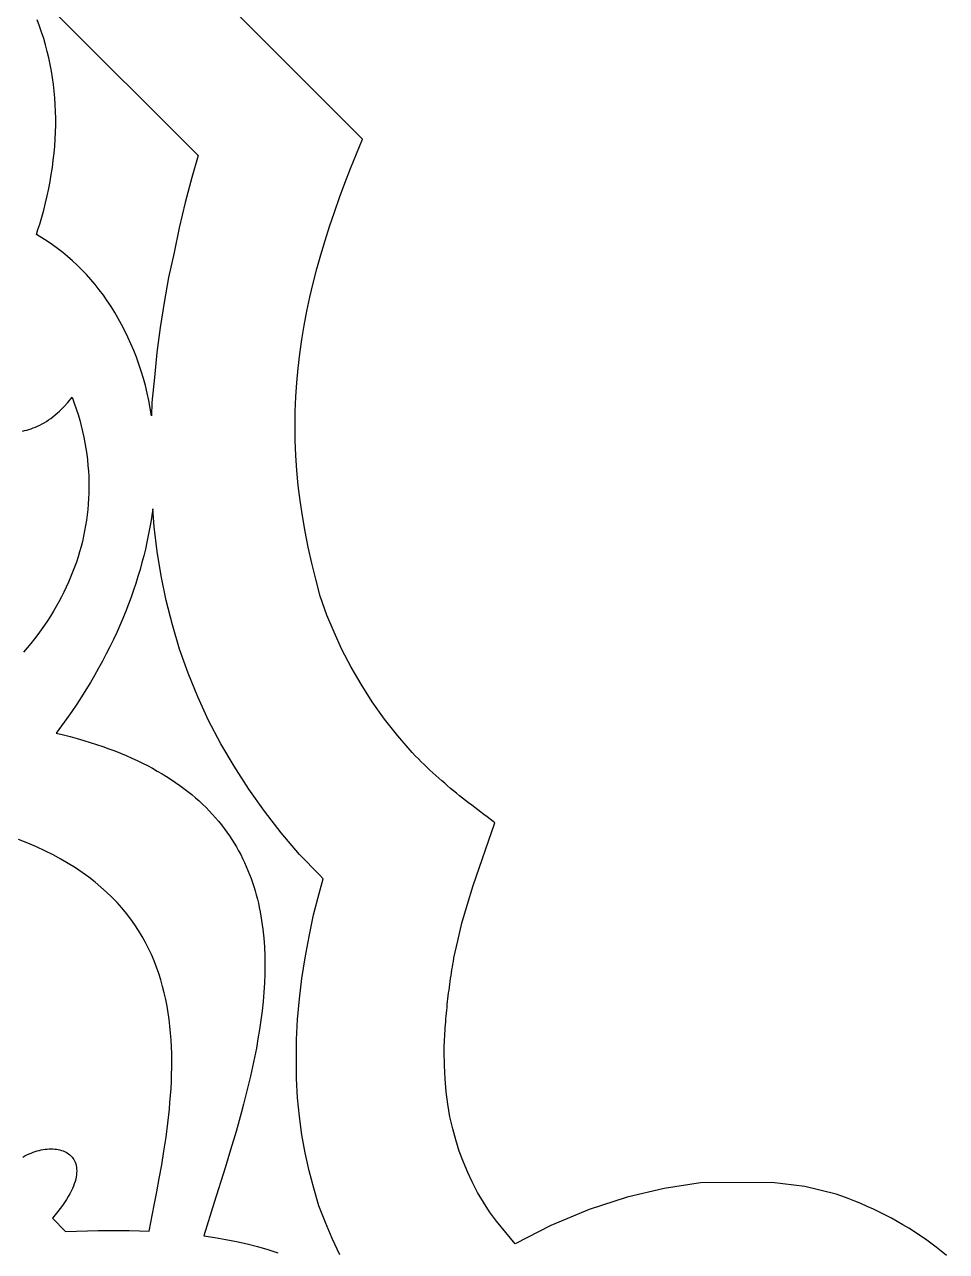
# Model space of a CAD drawing. Extents: x -61 to 56, y 12 to 129.
# Drawn here: x 28.88 to 52.37, y 38.79 to 70.04 of the extents above; entities that cross this region are included whole.
import ezdxf

# ---------------------------------------------------------------- set-up
doc = ezdxf.new("R2010")
doc.units = 0
doc.header["$MEASUREMENT"] = 0
doc.layers.add('LAYER_1', color=18, linetype='CONTINUOUS')

msp = doc.modelspace()

# ---------------------------------------------------------------- linework, layer by layer
at = {"layer": 'LAYER_1'}
for points in [[(29.591, 70.421), (33.308, 66.706), (33.148, 66.15), (32.981, 65.506), (32.828, 64.867), (32.694, 64.238), (32.556, 63.598), (32.443, 62.962), (32.339, 62.328), (32.253, 61.685), (32.196, 61.052), (32.132, 60.412), (32.121, 60.076), (32.088, 60.272), (32.051, 60.466), (32.009, 60.657), (31.963, 60.845), (31.912, 61.03), (31.858, 61.213), (31.798, 61.392), (31.735, 61.568), (31.668, 61.741), (31.596, 61.911), (31.521, 62.078), (31.442, 62.241), (31.359, 62.401), (31.273, 62.557), (31.183, 62.71), (31.089, 62.859), (30.993, 63.005), (30.893, 63.146), (30.789, 63.284), (30.683, 63.418), (30.573, 63.548), (30.461, 63.674), (30.345, 63.796), (30.227, 63.913), (30.106, 64.026), (29.983, 64.135), (29.857, 64.24), (29.728, 64.34), (29.597, 64.435), (29.464, 64.526), (29.329, 64.612), (29.191, 64.694), (29.227, 64.822), (29.248, 64.887), (29.273, 64.954), (29.326, 65.136), (29.375, 65.318), (29.421, 65.5), (29.463, 65.681), (29.501, 65.863), (29.536, 66.044), (29.567, 66.224), (29.594, 66.405), (29.618, 66.585), (29.638, 66.764), (29.654, 66.943), (29.666, 67.122), (29.674, 67.299), (29.679, 67.476), (29.679, 67.652), (29.676, 67.828), (29.668, 68.002), (29.657, 68.176), (29.642, 68.348), (29.622, 68.52), (29.599, 68.69), (29.572, 68.859), (29.54, 69.027), (29.504, 69.194), (29.465, 69.359), (29.421, 69.523), (29.373, 69.685), (29.32, 69.847), (29.264, 70.006), (29.203, 70.164)], [(29.591, 70.421), (33.308, 66.706), (33.148, 66.15), (32.981, 65.506), (32.828, 64.867), (32.694, 64.238), (32.556, 63.598), (32.443, 62.962), (32.339, 62.328), (32.253, 61.685), (32.196, 61.052), (32.132, 60.412), (32.121, 60.076), (32.088, 60.272), (32.051, 60.466), (32.009, 60.657), (31.963, 60.845), (31.912, 61.03), (31.858, 61.213), (31.798, 61.392), (31.735, 61.568), (31.668, 61.741), (31.596, 61.911), (31.521, 62.078), (31.442, 62.241), (31.359, 62.401), (31.273, 62.557), (31.183, 62.71), (31.089, 62.859), (30.993, 63.005), (30.893, 63.146), (30.789, 63.284), (30.683, 63.418), (30.573, 63.548), (30.461, 63.674), (30.345, 63.796), (30.227, 63.913), (30.106, 64.026), (29.983, 64.135), (29.857, 64.24), (29.728, 64.34), (29.597, 64.435), (29.464, 64.526), (29.329, 64.612), (29.191, 64.694), (29.227, 64.822), (29.248, 64.887), (29.273, 64.954), (29.326, 65.136), (29.375, 65.318), (29.421, 65.5), (29.463, 65.681), (29.501, 65.863), (29.536, 66.044), (29.567, 66.224), (29.594, 66.405), (29.618, 66.585), (29.638, 66.764), (29.654, 66.943), (29.666, 67.122), (29.674, 67.299), (29.679, 67.476), (29.679, 67.652), (29.676, 67.828), (29.668, 68.002), (29.657, 68.176), (29.642, 68.348), (29.622, 68.52), (29.599, 68.69), (29.572, 68.859), (29.54, 69.027), (29.504, 69.194), (29.465, 69.359), (29.421, 69.523), (29.373, 69.685), (29.32, 69.847), (29.264, 70.006), (29.203, 70.164)], [(52.374, 38.688), (52.243, 38.795), (52.109, 38.899), (51.974, 39), (51.837, 39.099), (51.697, 39.195), (51.556, 39.288), (51.412, 39.379), (51.267, 39.466), (51.12, 39.551), (50.971, 39.634), (50.82, 39.714), (50.667, 39.791), (50.512, 39.865), (50.355, 39.937), (50.196, 40.007), (50.036, 40.073), (49.874, 40.137), (49.709, 40.199), (49.568, 40.249), (48.763, 40.443), (47.926, 40.547), (46.109, 40.537), (45.18, 40.395), (44.235, 40.174), (43.269, 39.854), (42.297, 39.449), (41.383, 38.984), (40.908, 39.563), (40.735, 39.798), (40.576, 40.043), (40.422, 40.292), (40.293, 40.558), (40.179, 40.796), (40.066, 41.061), (39.963, 41.34), (39.873, 41.631), (39.8, 41.911), (39.725, 42.214), (39.673, 42.541), (39.629, 42.853), (39.6, 43.187), (39.584, 43.523), (39.574, 43.88), (39.577, 43.973), (39.58, 44.047), (39.584, 44.12), (39.587, 44.194), (39.591, 44.267), (39.596, 44.341), (39.6, 44.415), (39.605, 44.489), (39.611, 44.562), (39.616, 44.636), (39.622, 44.71), (39.629, 44.784), (39.635, 44.857), (39.642, 44.931), (39.649, 45.005), (39.657, 45.078), (39.665, 45.152), (39.673, 45.226), (39.682, 45.3), (39.691, 45.373), (39.7, 45.447), (39.709, 45.52), (39.719, 45.594), (39.73, 45.667), (39.74, 45.74), (39.751, 45.814), (39.762, 45.887), (39.774, 45.961), (39.786, 46.033), (39.798, 46.106), (39.811, 46.179), (39.827, 46.267), (39.929, 46.7), (40.026, 47.15), (40.167, 47.633), (40.313, 48.112), (40.865, 49.711), (40.826, 49.739), (40.747, 49.798), (40.668, 49.857), (40.589, 49.916), (40.511, 49.975), (40.433, 50.035), (40.355, 50.094), (40.278, 50.154), (40.2, 50.214), (40.123, 50.275), (40.046, 50.336), (39.97, 50.397), (39.893, 50.459), (39.817, 50.522), (39.741, 50.585), (39.665, 50.649), (39.59, 50.714), (39.514, 50.779), (39.439, 50.845), (39.364, 50.912), (39.29, 50.98), (39.215, 51.049), (39.141, 51.119), (39.067, 51.19), (38.993, 51.262), (38.919, 51.335), (38.846, 51.409), (38.759, 51.498), (38.399, 51.925), (38.059, 52.352), (37.739, 52.787), (37.464, 53.239), (37.208, 53.673), (36.973, 54.119), (36.778, 54.566), (36.59, 55), (36.42, 55.48), (36.303, 55.913), (36.202, 56.323), (36.112, 56.728), (36.033, 57.129), (35.965, 57.524), (35.908, 57.916), (35.861, 58.303), (35.825, 58.687), (35.799, 59.067), (35.784, 59.444), (35.778, 59.818), (35.783, 60.189), (35.797, 60.558), (35.82, 60.925), (35.853, 61.291), (35.896, 61.654), (35.947, 62.016), (36.007, 62.377), (36.076, 62.738), (36.153, 63.098), (36.238, 63.458), (36.331, 63.818), (36.432, 64.179), (36.541, 64.54), (36.657, 64.903), (36.78, 65.267), (36.91, 65.634), (37.048, 66.002), (37.191, 66.373), (37.342, 66.748), (37.497, 67.124), (34.2, 70.421)], [(28.83, 59.688), (28.885, 59.699), (28.941, 59.712), (28.996, 59.728), (29.052, 59.746), (29.108, 59.766), (29.163, 59.788), (29.219, 59.813), (29.275, 59.84), (29.33, 59.869), (29.386, 59.901), (29.441, 59.935), (29.497, 59.972), (29.552, 60.011), (29.608, 60.053), (29.663, 60.097), (29.718, 60.144), (29.773, 60.194), (29.828, 60.246), (29.883, 60.301), (29.991, 60.419), (30.099, 60.547), (30.153, 60.401), (30.202, 60.255), (30.248, 60.109), (30.29, 59.963), (30.329, 59.818), (30.364, 59.673), (30.395, 59.528), (30.424, 59.384), (30.448, 59.24), (30.469, 59.097), (30.487, 58.954), (30.501, 58.811), (30.512, 58.669), (30.52, 58.528), (30.524, 58.387), (30.525, 58.247), (30.523, 58.107), (30.517, 57.968), (30.508, 57.829), (30.496, 57.691), (30.481, 57.554), (30.463, 57.417), (30.441, 57.281), (30.417, 57.146), (30.389, 57.011), (30.358, 56.878), (30.325, 56.745), (30.288, 56.612), (30.248, 56.481), (30.205, 56.351), (30.16, 56.221), (30.111, 56.092), (30.059, 55.964), (30.005, 55.837), (29.948, 55.711), (29.888, 55.586), (29.825, 55.462), (29.759, 55.339), (29.691, 55.217), (29.62, 55.096), (29.546, 54.976), (29.47, 54.857), (29.391, 54.739), (29.309, 54.622), (29.225, 54.507), (29.138, 54.392), (29.048, 54.279), (28.956, 54.167), (28.862, 54.056)], [(28.83, 59.688), (28.885, 59.699), (28.941, 59.712), (28.996, 59.728), (29.052, 59.746), (29.108, 59.766), (29.163, 59.788), (29.219, 59.813), (29.275, 59.84), (29.33, 59.869), (29.386, 59.901), (29.441, 59.935), (29.497, 59.972), (29.552, 60.011), (29.608, 60.053), (29.663, 60.097), (29.718, 60.144), (29.773, 60.194), (29.828, 60.246), (29.883, 60.301), (29.991, 60.419), (30.099, 60.547), (30.153, 60.401), (30.202, 60.255), (30.248, 60.109), (30.29, 59.963), (30.329, 59.818), (30.364, 59.673), (30.395, 59.528), (30.424, 59.384), (30.448, 59.24), (30.469, 59.097), (30.487, 58.954), (30.501, 58.811), (30.512, 58.669), (30.52, 58.528), (30.524, 58.387), (30.525, 58.247), (30.523, 58.107), (30.517, 57.968), (30.508, 57.829), (30.496, 57.691), (30.481, 57.554), (30.463, 57.417), (30.441, 57.281), (30.417, 57.146), (30.389, 57.011), (30.358, 56.878), (30.325, 56.745), (30.288, 56.612), (30.248, 56.481), (30.205, 56.351), (30.16, 56.221), (30.111, 56.092), (30.059, 55.964), (30.005, 55.837), (29.948, 55.711), (29.888, 55.586), (29.825, 55.462), (29.759, 55.339), (29.691, 55.217), (29.62, 55.096), (29.546, 54.976), (29.47, 54.857), (29.391, 54.739), (29.309, 54.622), (29.225, 54.507), (29.138, 54.392), (29.048, 54.279), (28.956, 54.167), (28.862, 54.056)], [(36.921, 38.706), (36.722, 39.121), (36.555, 39.527), (36.385, 39.952), (36.256, 40.398), (36.134, 40.843), (36.033, 41.301), (35.952, 41.758), (35.888, 42.224), (35.841, 42.701), (35.813, 43.193), (35.811, 43.685), (35.817, 44.187), (35.843, 44.699), (35.892, 45.223), (35.953, 45.743), (36.031, 46.272), (36.138, 46.81), (36.249, 47.36), (36.394, 47.91), (36.496, 48.282), (36.397, 48.381), (35.894, 48.904), (35.425, 49.451), (34.998, 50.005), (34.598, 50.566), (34.226, 51.148), (33.885, 51.724), (33.57, 52.318), (33.303, 52.913), (33.052, 53.516), (32.834, 54.135), (32.656, 54.749), (32.494, 55.37), (32.366, 55.997), (32.261, 56.62), (32.187, 57.247), (32.15, 57.705), (32.126, 57.537), (32.1, 57.368), (32.071, 57.198), (32.038, 57.027), (32.003, 56.855), (31.964, 56.682), (31.922, 56.509), (31.876, 56.335), (31.828, 56.16), (31.775, 55.984), (31.72, 55.808), (31.661, 55.631), (31.599, 55.453), (31.533, 55.275), (31.463, 55.096), (31.39, 54.916), (31.313, 54.736), (31.233, 54.556), (31.149, 54.375), (31.06, 54.193), (30.969, 54.012), (30.873, 53.829), (30.773, 53.647), (30.67, 53.464), (30.562, 53.281), (30.45, 53.097), (30.335, 52.914), (30.215, 52.73), (30.091, 52.546), (29.963, 52.362), (29.83, 52.178), (29.694, 51.993), (29.874, 51.949), (30.051, 51.904), (30.224, 51.857), (30.393, 51.808), (30.558, 51.757), (30.72, 51.705), (30.878, 51.651), (31.033, 51.595), (31.184, 51.538), (31.331, 51.48), (31.475, 51.42), (31.616, 51.358), (31.753, 51.295), (31.887, 51.23), (32.017, 51.164), (32.144, 51.096), (32.268, 51.027), (32.388, 50.957), (32.506, 50.885), (32.62, 50.812), (32.731, 50.738), (32.839, 50.662), (32.943, 50.585), (33.045, 50.506), (33.144, 50.427), (33.239, 50.346), (33.332, 50.264), (33.422, 50.18), (33.509, 50.096), (33.593, 50.01), (33.674, 49.923), (33.753, 49.836), (33.828, 49.746), (33.901, 49.656), (33.972, 49.565), (34.039, 49.473), (34.105, 49.38), (34.167, 49.285), (34.227, 49.19), (34.284, 49.094), (34.339, 48.997), (34.392, 48.899), (34.442, 48.8), (34.49, 48.7), (34.535, 48.599), (34.578, 48.497), (34.619, 48.395), (34.657, 48.292), (34.694, 48.188), (34.728, 48.083), (34.76, 47.978), (34.79, 47.871), (34.817, 47.764), (34.843, 47.657), (34.867, 47.548), (34.889, 47.439), (34.926, 47.22), (34.957, 46.998), (34.98, 46.773), (34.996, 46.547), (35.005, 46.319), (35.008, 46.089), (35.005, 45.857), (34.996, 45.625), (34.981, 45.391), (34.961, 45.155), (34.936, 44.919), (34.906, 44.683), (34.872, 44.445), (34.833, 44.207), (34.791, 43.969), (34.745, 43.731), (34.695, 43.493), (34.642, 43.255), (34.586, 43.017), (34.527, 42.78), (34.467, 42.543), (34.404, 42.308), (34.273, 41.84), (34.136, 41.377), (33.997, 40.921), (33.718, 40.033), (33.453, 39.186), (33.735, 39.144), (34.013, 39.096), (34.286, 39.042), (34.555, 38.981), (34.819, 38.913), (35.08, 38.838), (35.337, 38.757)], [(36.921, 38.706), (36.722, 39.121), (36.555, 39.527), (36.385, 39.952), (36.256, 40.398), (36.134, 40.843), (36.033, 41.301), (35.952, 41.758), (35.888, 42.224), (35.841, 42.701), (35.813, 43.193), (35.811, 43.685), (35.817, 44.187), (35.843, 44.699), (35.892, 45.223), (35.953, 45.743), (36.031, 46.272), (36.138, 46.81), (36.249, 47.36), (36.394, 47.91), (36.496, 48.282), (36.397, 48.381), (35.894, 48.904), (35.425, 49.451), (34.998, 50.005), (34.598, 50.566), (34.226, 51.148), (33.885, 51.724), (33.57, 52.318), (33.303, 52.913), (33.052, 53.516), (32.834, 54.135), (32.656, 54.749), (32.494, 55.37), (32.366, 55.997), (32.261, 56.62), (32.187, 57.247), (32.15, 57.705), (32.126, 57.537), (32.1, 57.368), (32.071, 57.198), (32.038, 57.027), (32.003, 56.855), (31.964, 56.682), (31.922, 56.509), (31.876, 56.335), (31.828, 56.16), (31.775, 55.984), (31.72, 55.808), (31.661, 55.631), (31.599, 55.453), (31.533, 55.275), (31.463, 55.096), (31.39, 54.916), (31.313, 54.736), (31.233, 54.556), (31.149, 54.375), (31.06, 54.193), (30.969, 54.012), (30.873, 53.829), (30.773, 53.647), (30.67, 53.464), (30.562, 53.281), (30.45, 53.097), (30.335, 52.914), (30.215, 52.73), (30.091, 52.546), (29.963, 52.362), (29.83, 52.178), (29.694, 51.993), (29.874, 51.949), (30.051, 51.904), (30.224, 51.857), (30.393, 51.808), (30.558, 51.757), (30.72, 51.705), (30.878, 51.651), (31.033, 51.595), (31.184, 51.538), (31.331, 51.48), (31.475, 51.42), (31.616, 51.358), (31.753, 51.295), (31.887, 51.23), (32.017, 51.164), (32.144, 51.096), (32.268, 51.027), (32.388, 50.957), (32.506, 50.885), (32.62, 50.812), (32.731, 50.738), (32.839, 50.662), (32.943, 50.585), (33.045, 50.506), (33.144, 50.427), (33.239, 50.346), (33.332, 50.264), (33.422, 50.18), (33.509, 50.096), (33.593, 50.01), (33.674, 49.923), (33.753, 49.836), (33.828, 49.746), (33.901, 49.656), (33.972, 49.565), (34.039, 49.473), (34.105, 49.38), (34.167, 49.285), (34.227, 49.19), (34.284, 49.094), (34.339, 48.997), (34.392, 48.899), (34.442, 48.8), (34.49, 48.7), (34.535, 48.599), (34.578, 48.497), (34.619, 48.395), (34.657, 48.292), (34.694, 48.188), (34.728, 48.083), (34.76, 47.978), (34.79, 47.871), (34.817, 47.764), (34.843, 47.657), (34.867, 47.548), (34.889, 47.439), (34.926, 47.22), (34.957, 46.998), (34.98, 46.773), (34.996, 46.547), (35.005, 46.319), (35.008, 46.089), (35.005, 45.857), (34.996, 45.625), (34.981, 45.391), (34.961, 45.155), (34.936, 44.919), (34.906, 44.683), (34.872, 44.445), (34.833, 44.207), (34.791, 43.969), (34.745, 43.731), (34.695, 43.493), (34.642, 43.255), (34.586, 43.017), (34.527, 42.78), (34.467, 42.543), (34.404, 42.308), (34.273, 41.84), (34.136, 41.377), (33.997, 40.921), (33.718, 40.033), (33.453, 39.186), (33.735, 39.144), (34.013, 39.096), (34.286, 39.042), (34.555, 38.981), (34.819, 38.913), (35.08, 38.838), (35.337, 38.757)], [(28.844, 41.191), (28.895, 41.22), (28.947, 41.247), (28.999, 41.272), (29.051, 41.294), (29.103, 41.315), (29.155, 41.333), (29.207, 41.349), (29.259, 41.363), (29.31, 41.375), (29.361, 41.384), (29.412, 41.392), (29.462, 41.397), (29.511, 41.4), (29.56, 41.402), (29.607, 41.401), (29.653, 41.397), (29.699, 41.392), (29.743, 41.385), (29.786, 41.375), (29.827, 41.363), (29.867, 41.35), (29.905, 41.334), (29.942, 41.316), (29.976, 41.295), (30.009, 41.273), (30.04, 41.249), (30.068, 41.222), (30.095, 41.194), (30.119, 41.163), (30.14, 41.13), (30.159, 41.096), (30.176, 41.059), (30.189, 41.02), (30.2, 40.978), (30.208, 40.935), (30.213, 40.89), (30.215, 40.842), (30.213, 40.793), (30.208, 40.741), (30.2, 40.688), (30.188, 40.632), (30.173, 40.574), (30.153, 40.515), (30.13, 40.453), (30.103, 40.389), (30.072, 40.323), (30.037, 40.255), (29.998, 40.184), (29.954, 40.112), (29.906, 40.038), (29.853, 39.962), (29.795, 39.883), (29.733, 39.803), (29.666, 39.72), (29.594, 39.636), (29.929, 39.296), (30.212, 39.307), (30.489, 39.315), (30.763, 39.321), (31.031, 39.324), (31.295, 39.325), (31.555, 39.322), (31.811, 39.317), (32.063, 39.309), (32.191, 39.969), (32.256, 40.307), (32.319, 40.65), (32.38, 40.997), (32.437, 41.347), (32.49, 41.7), (32.536, 42.054), (32.575, 42.41), (32.591, 42.587), (32.605, 42.765), (32.617, 42.943), (32.626, 43.121), (32.633, 43.298), (32.637, 43.475), (32.637, 43.652), (32.635, 43.828), (32.629, 44.004), (32.62, 44.179), (32.607, 44.353), (32.59, 44.526), (32.57, 44.698), (32.545, 44.869), (32.517, 45.04), (32.484, 45.208), (32.446, 45.376), (32.404, 45.542), (32.357, 45.707), (32.305, 45.87), (32.248, 46.032), (32.186, 46.192), (32.118, 46.35), (32.045, 46.506), (31.966, 46.66), (31.881, 46.812), (31.791, 46.962), (31.694, 47.109), (31.591, 47.254), (31.481, 47.397), (31.365, 47.538), (31.243, 47.675), (31.113, 47.81), (30.976, 47.942), (30.832, 48.072), (30.681, 48.198), (30.522, 48.321), (30.356, 48.442), (30.182, 48.559), (30, 48.672), (29.81, 48.783), (29.612, 48.889), (29.405, 48.993), (29.19, 49.092), (28.966, 49.188), (28.734, 49.28)], [(28.844, 41.191), (28.895, 41.22), (28.947, 41.247), (28.999, 41.272), (29.051, 41.294), (29.103, 41.315), (29.155, 41.333), (29.207, 41.349), (29.259, 41.363), (29.31, 41.375), (29.361, 41.384), (29.412, 41.392), (29.462, 41.397), (29.511, 41.4), (29.56, 41.402), (29.607, 41.401), (29.653, 41.397), (29.699, 41.392), (29.743, 41.385), (29.786, 41.375), (29.827, 41.363), (29.867, 41.35), (29.905, 41.334), (29.942, 41.316), (29.976, 41.295), (30.009, 41.273), (30.04, 41.249), (30.068, 41.222), (30.095, 41.194), (30.119, 41.163), (30.14, 41.13), (30.159, 41.096), (30.176, 41.059), (30.189, 41.02), (30.2, 40.978), (30.208, 40.935), (30.213, 40.89), (30.215, 40.842), (30.213, 40.793), (30.208, 40.741), (30.2, 40.688), (30.188, 40.632), (30.173, 40.574), (30.153, 40.515), (30.13, 40.453), (30.103, 40.389), (30.072, 40.323), (30.037, 40.255), (29.998, 40.184), (29.954, 40.112), (29.906, 40.038), (29.853, 39.962), (29.795, 39.883), (29.733, 39.803), (29.666, 39.72), (29.594, 39.636), (29.929, 39.296), (30.212, 39.307), (30.489, 39.315), (30.763, 39.321), (31.031, 39.324), (31.295, 39.325), (31.555, 39.322), (31.811, 39.317), (32.063, 39.309), (32.191, 39.969), (32.256, 40.307), (32.319, 40.65), (32.38, 40.997), (32.437, 41.347), (32.49, 41.7), (32.536, 42.054), (32.575, 42.41), (32.591, 42.587), (32.605, 42.765), (32.617, 42.943), (32.626, 43.121), (32.633, 43.298), (32.637, 43.475), (32.637, 43.652), (32.635, 43.828), (32.629, 44.004), (32.62, 44.179), (32.607, 44.353), (32.59, 44.526), (32.57, 44.698), (32.545, 44.869), (32.517, 45.04), (32.484, 45.208), (32.446, 45.376), (32.404, 45.542), (32.357, 45.707), (32.305, 45.87), (32.248, 46.032), (32.186, 46.192), (32.118, 46.35), (32.045, 46.506), (31.966, 46.66), (31.881, 46.812), (31.791, 46.962), (31.694, 47.109), (31.591, 47.254), (31.481, 47.397), (31.365, 47.538), (31.243, 47.675), (31.113, 47.81), (30.976, 47.942), (30.832, 48.072), (30.681, 48.198), (30.522, 48.321), (30.356, 48.442), (30.182, 48.559), (30, 48.672), (29.81, 48.783), (29.612, 48.889), (29.405, 48.993), (29.19, 49.092), (28.966, 49.188), (28.734, 49.28)]]:
    msp.add_lwpolyline(points, dxfattribs=at)

doc.saveas('drawing.dxf')
